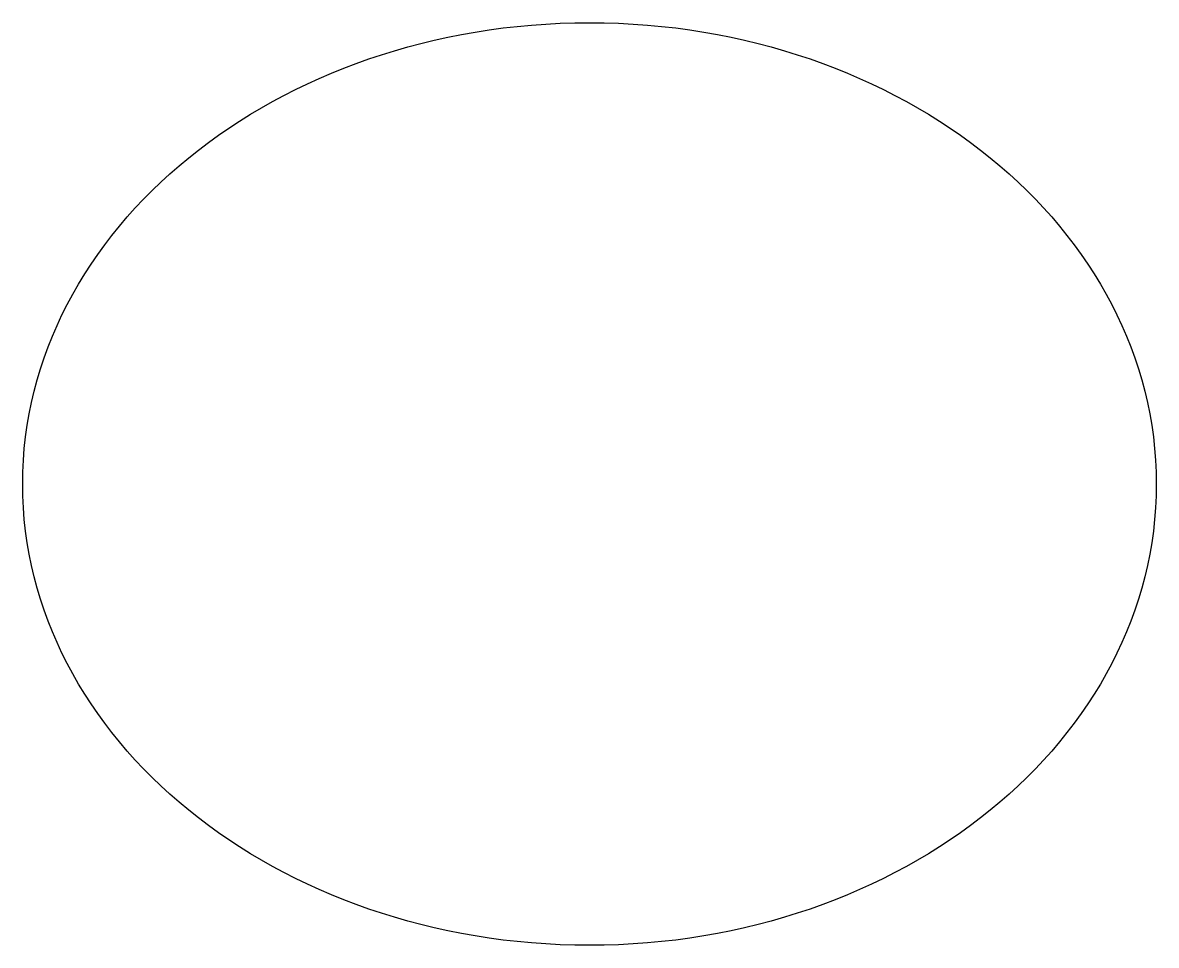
# Model space of a CAD drawing. Header units: millimetres. Extents: x -258 to -123, y -24 to 85.
import ezdxf

# ---------------------------------------------------------------- set-up
doc = ezdxf.new("R2010")
doc.units = ezdxf.units.MM
doc.layers.get('0').update_dxf_attribs({"linetype": 'CONTINUOUS'})

msp = doc.modelspace()

# ---------------------------------------------------------------- linework, layer by layer
msp.add_ellipse((-190.41, 30.54), major_axis=(67.24, 0), ratio=0.81448)

doc.saveas('drawing.dxf')
